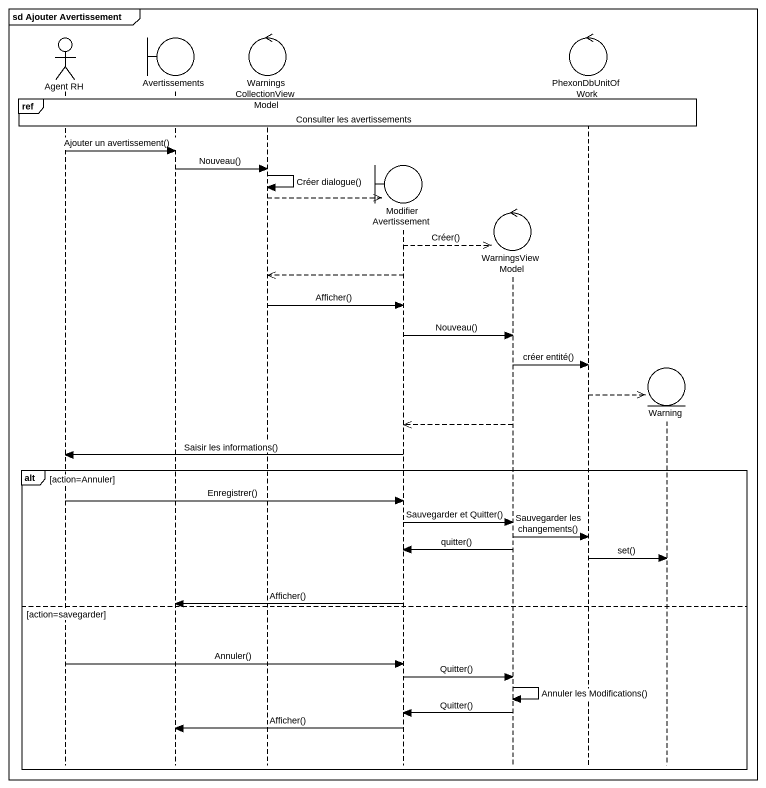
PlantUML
@startuml
mainframe sd Ajouter Avertissement
hide footbox
actor "Agent RH" as Agent_RH
boundary Avertissements
control WarningsCollectionViewModel
boundary ModifierAvertissement
control WarningsViewModel
control PhexonDbUnitOfWork
entity Warning

ref over Agent_RH, Avertissements, WarningsCollectionViewModel, ModifierAvertissement, WarningsViewModel, PhexonDbUnitOfWork, Warning : Consulter les avertissements
Agent_RH -> Avertissements : Ajouter un avertissement()
Avertissements -> WarningsCollectionViewModel : Nouveau()
WarningsCollectionViewModel -> WarningsCollectionViewModel : Créer dialogue()
WarningsCollectionViewModel -->> ModifierAvertissement **
ModifierAvertissement -->> WarningsViewModel ** : Créer()
ModifierAvertissement -->> WarningsCollectionViewModel
WarningsCollectionViewModel -> ModifierAvertissement : Afficher()
ModifierAvertissement -> WarningsViewModel : Nouveau()
WarningsViewModel -> PhexonDbUnitOfWork : créer entité()
PhexonDbUnitOfWork -->> Warning **
WarningsViewModel -->> ModifierAvertissement
ModifierAvertissement -> Agent_RH : Saisir les informations()
alt action=Annuler
  Agent_RH -> ModifierAvertissement : Enregistrer()
  ModifierAvertissement -> WarningsViewModel : Sauvegarder et Quitter()
  WarningsViewModel -> PhexonDbUnitOfWork : Sauvegarder les changements()
  WarningsViewModel -> ModifierAvertissement : quitter()
  PhexonDbUnitOfWork -> Warning : set()
  ModifierAvertissement -> Avertissements : Afficher()
else action=savegarder
  Agent_RH -> ModifierAvertissement : Annuler()
  ModifierAvertissement -> WarningsViewModel : Quitter()
  WarningsViewModel -> WarningsViewModel : Annuler les Modifications()
  WarningsViewModel -> ModifierAvertissement : Quitter()
  ModifierAvertissement -> Avertissements : Afficher()
end
@enduml
